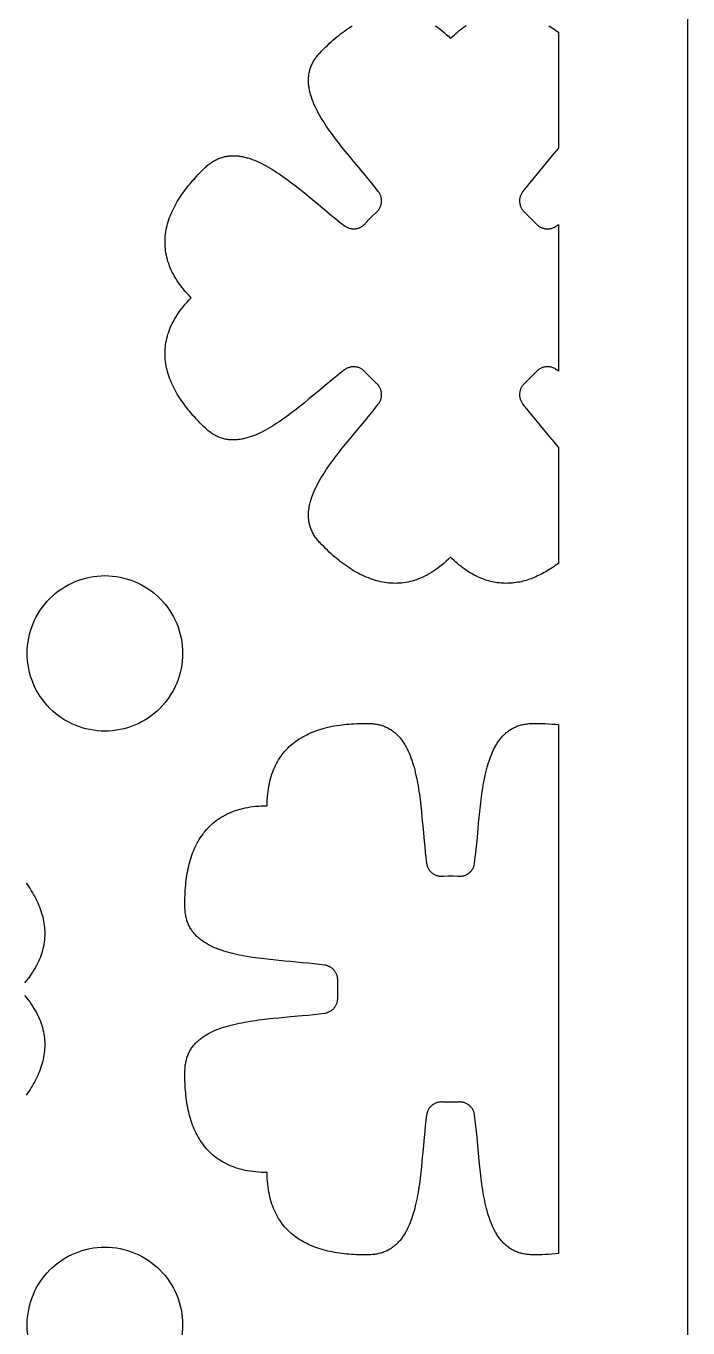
# Model space of a CAD drawing. Extents: x -1268 to 1319, y -900 to 956.
# Drawn here: x -935 to -679, y -398 to 105 of the extents above; entities that cross this region are included whole.
import ezdxf

# ---------------------------------------------------------------- set-up
doc = ezdxf.new("R2010")
doc.units = 0
doc.layers.add('LAYER_1', color=7, linetype='CONTINUOUS')

msp = doc.modelspace()

# ---------------------------------------------------------------- linework, layer by layer
at = {"layer": 'LAYER_1'}
for points in [[(-1129.08, -900), (-679.08, -900), (-679.08, 900), (-1129.08, 900)], [(-841.47, -196.01), (-841.45, -194.86), (-841.41, -193.74), (-841.33, -192.64), (-841.24, -191.57), (-841.12, -190.52), (-840.97, -189.5), (-840.81, -188.5), (-840.61, -187.52), (-840.4, -186.57), (-840.16, -185.64), (-839.9, -184.73), (-839.62, -183.85), (-839.31, -182.99), (-838.99, -182.15), (-838.64, -181.33), (-838.27, -180.54), (-837.88, -179.77), (-837.47, -179.02), (-837.04, -178.29), (-836.59, -177.58), (-836.12, -176.89), (-835.63, -176.23), (-835.13, -175.58), (-834.6, -174.96), (-834.05, -174.35), (-833.49, -173.77), (-832.91, -173.2), (-832.32, -172.66), (-831.7, -172.13), (-831.07, -171.63), (-830.42, -171.14), (-829.76, -170.67), (-829.08, -170.22), (-828.39, -169.79), (-827.68, -169.37), (-826.95, -168.98), (-826.21, -168.6), (-825.46, -168.24), (-824.7, -167.89), (-823.92, -167.57), (-823.12, -167.26), (-822.32, -166.96), (-821.5, -166.69), (-820.67, -166.43), (-819.82, -166.18), (-818.97, -165.95), (-818.1, -165.74), (-817.22, -165.54), (-816.34, -165.36), (-815.44, -165.19), (-814.53, -165.04), (-813.61, -164.9), (-812.69, -164.78), (-811.75, -164.67), (-810.8, -164.57), (-809.85, -164.49), (-808.89, -164.42), (-807.92, -164.36), (-806.94, -164.32), (-805.96, -164.29), (-804.96, -164.27), (-803.97, -164.27), (-802.96, -164.27), (-801.95, -164.29), (-801.47, -164.31), (-801, -164.34), (-800.53, -164.38), (-800.07, -164.43), (-799.62, -164.49), (-799.18, -164.57), (-798.75, -164.65), (-798.32, -164.74), (-797.9, -164.85), (-797.49, -164.96), (-797.09, -165.08), (-796.69, -165.22), (-796.3, -165.36), (-795.92, -165.52), (-795.55, -165.68), (-795.18, -165.85), (-794.82, -166.03), (-794.47, -166.23), (-794.12, -166.43), (-793.78, -166.64), (-793.44, -166.86), (-793.12, -167.08), (-792.8, -167.32), (-792.48, -167.57), (-792.18, -167.82), (-791.87, -168.08), (-791.58, -168.35), (-791.29, -168.63), (-791.01, -168.92), (-790.73, -169.21), (-790.46, -169.52), (-790.19, -169.83), (-789.93, -170.14), (-789.68, -170.47), (-789.43, -170.8), (-789.18, -171.14), (-788.95, -171.49), (-788.71, -171.84), (-788.49, -172.21), (-788.26, -172.57), (-788.05, -172.95), (-787.84, -173.33), (-787.43, -174.11), (-787.04, -174.92), (-786.67, -175.75), (-786.31, -176.6), (-785.98, -177.48), (-785.66, -178.38), (-785.35, -179.3), (-785.07, -180.23), (-784.79, -181.19), (-784.53, -182.16), (-784.29, -183.15), (-784.06, -184.16), (-783.84, -185.18), (-783.63, -186.22), (-783.43, -187.27), (-783.25, -188.33), (-783.07, -189.4), (-782.9, -190.48), (-782.74, -191.57), (-782.59, -192.67), (-782.45, -193.78), (-782.18, -196.01), (-781.94, -198.27), (-781.72, -200.54), (-781.3, -205.08), (-780.89, -209.58), (-780.68, -211.8), (-780.45, -213.98), (-780.21, -216.13), (-780.08, -217.19), (-779.95, -218.23), (-779.9, -218.52), (-779.84, -218.8), (-779.77, -219.07), (-779.69, -219.34), (-779.59, -219.6), (-779.48, -219.85), (-779.36, -220.1), (-779.23, -220.34), (-779.09, -220.57), (-778.94, -220.8), (-778.77, -221.02), (-778.6, -221.23), (-778.42, -221.43), (-778.23, -221.62), (-778.03, -221.8), (-777.83, -221.98), (-777.61, -222.14), (-777.39, -222.29), (-777.16, -222.44), (-776.93, -222.57), (-776.68, -222.69), (-776.44, -222.8), (-776.18, -222.9), (-775.92, -222.99), (-775.66, -223.06), (-775.39, -223.13), (-775.12, -223.18), (-774.84, -223.21), (-774.57, -223.24), (-774.28, -223.25), (-774, -223.24), (-773.71, -223.23), (-773.46, -223.21), (-771.61, -223.13), (-769.75, -223.13), (-767.9, -223.21), (-767.65, -223.23), (-767.36, -223.24), (-767.08, -223.25), (-766.8, -223.24), (-766.52, -223.21), (-766.24, -223.18), (-765.97, -223.13), (-765.7, -223.06), (-765.44, -222.99), (-765.18, -222.9), (-764.93, -222.8), (-764.68, -222.69), (-764.44, -222.57), (-764.2, -222.44), (-763.97, -222.29), (-763.75, -222.14), (-763.54, -221.98), (-763.33, -221.8), (-763.13, -221.62), (-762.94, -221.43), (-762.76, -221.23), (-762.59, -221.02), (-762.43, -220.8), (-762.27, -220.57), (-762.13, -220.34), (-762, -220.1), (-761.88, -219.85), (-761.77, -219.6), (-761.68, -219.34), (-761.59, -219.07), (-761.52, -218.8), (-761.46, -218.52), (-761.41, -218.23), (-761.15, -216.13), (-760.91, -213.98), (-760.69, -211.8), (-760.47, -209.58), (-760.06, -205.08), (-759.86, -202.81), (-759.65, -200.54), (-759.42, -198.27), (-759.18, -196.01), (-758.91, -193.78), (-758.77, -192.67), (-758.62, -191.57), (-758.46, -190.48), (-758.29, -189.4), (-758.12, -188.33), (-757.93, -187.27), (-757.73, -186.22), (-757.53, -185.18), (-757.31, -184.16), (-757.07, -183.15), (-756.83, -182.16), (-756.57, -181.19), (-756.3, -180.23), (-756.01, -179.3), (-755.71, -178.38), (-755.39, -177.48), (-755.05, -176.6), (-754.7, -175.75), (-754.32, -174.92), (-753.93, -174.11), (-753.53, -173.33), (-753.31, -172.95), (-753.1, -172.57), (-752.87, -172.21), (-752.65, -171.84), (-752.41, -171.49), (-752.18, -171.14), (-751.93, -170.8), (-751.69, -170.47), (-751.43, -170.14), (-751.17, -169.83), (-750.91, -169.52), (-750.63, -169.21), (-750.36, -168.92), (-750.07, -168.63), (-749.78, -168.35), (-749.49, -168.08), (-749.19, -167.82), (-748.88, -167.57), (-748.56, -167.32), (-748.24, -167.08), (-747.92, -166.86), (-747.58, -166.64), (-747.24, -166.43), (-746.9, -166.23), (-746.54, -166.03), (-746.18, -165.85), (-745.81, -165.68), (-745.44, -165.52), (-745.06, -165.36), (-744.67, -165.22), (-744.27, -165.08), (-743.87, -164.96), (-743.46, -164.85), (-743.04, -164.74), (-742.61, -164.65), (-742.18, -164.57), (-741.74, -164.49), (-741.29, -164.43), (-740.83, -164.38), (-740.37, -164.34), (-739.89, -164.31), (-739.41, -164.29), (-738.08, -164.27), (-736.75, -164.27), (-735.44, -164.29), (-734.14, -164.33), (-732.86, -164.39), (-731.58, -164.48), (-730.32, -164.59), (-729.08, -164.73), (-729.08, -368.87), (-730.32, -369), (-731.58, -369.11), (-732.86, -369.2), (-734.14, -369.27), (-735.44, -369.31), (-736.75, -369.33), (-738.08, -369.33), (-739.41, -369.3), (-739.89, -369.28), (-740.37, -369.26), (-740.83, -369.22), (-741.29, -369.16), (-741.74, -369.1), (-742.18, -369.03), (-742.61, -368.95), (-743.04, -368.85), (-743.46, -368.75), (-743.87, -368.64), (-744.27, -368.51), (-744.67, -368.38), (-745.06, -368.23), (-745.44, -368.08), (-745.81, -367.92), (-746.18, -367.74), (-746.54, -367.56), (-746.9, -367.37), (-747.24, -367.17), (-747.58, -366.96), (-747.92, -366.74), (-748.24, -366.51), (-748.56, -366.27), (-748.88, -366.03), (-749.19, -365.78), (-749.49, -365.51), (-749.78, -365.24), (-750.07, -364.96), (-750.36, -364.68), (-750.63, -364.38), (-750.91, -364.08), (-751.17, -363.77), (-751.43, -363.45), (-751.69, -363.13), (-751.93, -362.79), (-752.18, -362.45), (-752.41, -362.11), (-752.65, -361.75), (-752.87, -361.39), (-753.1, -361.02), (-753.31, -360.65), (-753.53, -360.27), (-753.93, -359.48), (-754.32, -358.68), (-754.7, -357.85), (-755.05, -356.99), (-755.39, -356.12), (-755.71, -355.22), (-756.01, -354.3), (-756.3, -353.36), (-756.57, -352.41), (-756.83, -351.43), (-757.07, -350.44), (-757.31, -349.44), (-757.53, -348.41), (-757.73, -347.38), (-757.93, -346.33), (-758.12, -345.27), (-758.29, -344.2), (-758.46, -343.12), (-758.62, -342.02), (-758.77, -340.92), (-758.91, -339.82), (-759.18, -337.58), (-759.42, -335.33), (-759.65, -333.06), (-760.06, -328.52), (-760.47, -324.02), (-760.69, -321.8), (-760.91, -319.61), (-761.15, -317.46), (-761.28, -316.41), (-761.41, -315.36), (-761.46, -315.08), (-761.52, -314.8), (-761.59, -314.53), (-761.68, -314.26), (-761.77, -314), (-761.88, -313.74), (-762, -313.5), (-762.13, -313.26), (-762.27, -313.02), (-762.43, -312.8), (-762.59, -312.58), (-762.76, -312.37), (-762.94, -312.17), (-763.13, -311.98), (-763.33, -311.79), (-763.54, -311.62), (-763.75, -311.46), (-763.97, -311.3), (-764.2, -311.16), (-764.44, -311.03), (-764.68, -310.91), (-764.93, -310.8), (-765.18, -310.7), (-765.44, -310.61), (-765.7, -310.53), (-765.97, -310.47), (-766.24, -310.42), (-766.52, -310.38), (-766.8, -310.36), (-767.08, -310.35), (-767.36, -310.35), (-767.65, -310.37), (-773.71, -310.37), (-774, -310.35), (-774.28, -310.35), (-774.57, -310.36), (-774.84, -310.38), (-775.12, -310.42), (-775.39, -310.47), (-775.66, -310.53), (-775.92, -310.61), (-776.18, -310.7), (-776.44, -310.8), (-776.68, -310.91), (-776.93, -311.03), (-777.16, -311.16), (-777.39, -311.3), (-777.61, -311.46), (-777.83, -311.62), (-778.03, -311.79), (-778.23, -311.98), (-778.42, -312.17), (-778.6, -312.37), (-778.77, -312.58), (-778.94, -312.8), (-779.09, -313.02), (-779.23, -313.26), (-779.36, -313.5), (-779.48, -313.74), (-779.59, -314), (-779.69, -314.26), (-779.77, -314.53), (-779.84, -314.8), (-779.9, -315.08), (-779.95, -315.36), (-780.21, -317.46), (-780.45, -319.61), (-780.68, -321.8), (-780.89, -324.02), (-781.3, -328.52), (-781.5, -330.79), (-781.72, -333.06), (-781.94, -335.33), (-782.18, -337.58), (-782.45, -339.82), (-782.59, -340.92), (-782.74, -342.02), (-782.9, -343.12), (-783.07, -344.2), (-783.25, -345.27), (-783.43, -346.33), (-783.63, -347.38), (-783.84, -348.41), (-784.06, -349.44), (-784.29, -350.44), (-784.53, -351.43), (-784.79, -352.41), (-785.07, -353.36), (-785.35, -354.3), (-785.66, -355.22), (-785.98, -356.12), (-786.31, -356.99), (-786.67, -357.85), (-787.04, -358.68), (-787.43, -359.48), (-787.84, -360.27), (-788.05, -360.65), (-788.26, -361.02), (-788.49, -361.39), (-788.71, -361.75), (-788.95, -362.11), (-789.18, -362.45), (-789.43, -362.79), (-789.68, -363.13), (-789.93, -363.45), (-790.19, -363.77), (-790.46, -364.08), (-790.73, -364.38), (-791.01, -364.68), (-791.29, -364.96), (-791.58, -365.24), (-791.87, -365.51), (-792.18, -365.78), (-792.48, -366.03), (-792.8, -366.27), (-793.12, -366.51), (-793.44, -366.74), (-793.78, -366.96), (-794.12, -367.17), (-794.47, -367.37), (-794.82, -367.56), (-795.18, -367.74), (-795.55, -367.92), (-795.92, -368.08), (-796.3, -368.23), (-796.69, -368.38), (-797.09, -368.51), (-797.49, -368.64), (-797.9, -368.75), (-798.32, -368.85), (-798.75, -368.95), (-799.18, -369.03), (-799.62, -369.1), (-800.07, -369.16), (-800.53, -369.22), (-801, -369.26), (-801.47, -369.28), (-801.95, -369.3), (-802.96, -369.32), (-803.97, -369.33), (-804.96, -369.32), (-805.96, -369.31), (-806.94, -369.28), (-807.92, -369.23), (-808.89, -369.18), (-809.85, -369.11), (-810.8, -369.03), (-811.75, -368.93), (-812.69, -368.82), (-813.61, -368.7), (-814.53, -368.56), (-815.44, -368.4), (-816.34, -368.24), (-817.22, -368.05), (-818.1, -367.86), (-818.97, -367.64), (-819.82, -367.41), (-820.67, -367.17), (-821.5, -366.91), (-822.32, -366.63), (-823.12, -366.34), (-823.92, -366.03), (-824.7, -365.7), (-825.46, -365.36), (-826.21, -365), (-826.95, -364.62), (-827.68, -364.22), (-828.39, -363.81), (-829.08, -363.38), (-829.76, -362.93), (-830.42, -362.46), (-831.07, -361.97), (-831.7, -361.46), (-832.32, -360.94), (-832.91, -360.39), (-833.49, -359.83), (-834.05, -359.24), (-834.6, -358.64), (-835.13, -358.01), (-835.63, -357.37), (-836.12, -356.7), (-836.59, -356.02), (-837.04, -355.31), (-837.47, -354.58), (-837.88, -353.83), (-838.27, -353.06), (-838.64, -352.26), (-838.99, -351.45), (-839.31, -350.61), (-839.62, -349.75), (-839.9, -348.87), (-840.16, -347.96), (-840.4, -347.03), (-840.61, -346.08), (-840.81, -345.1), (-840.97, -344.1), (-841.12, -343.08), (-841.24, -342.03), (-841.33, -340.95), (-841.41, -339.86), (-841.45, -338.74), (-841.47, -337.59), (-842.62, -337.57), (-843.74, -337.52), (-844.84, -337.45), (-845.91, -337.36), (-846.96, -337.24), (-847.98, -337.09), (-848.98, -336.92), (-849.96, -336.73), (-850.91, -336.52), (-851.84, -336.28), (-852.75, -336.02), (-853.63, -335.74), (-854.49, -335.43), (-855.33, -335.1), (-856.15, -334.76), (-856.94, -334.39), (-857.71, -334), (-858.46, -333.59), (-859.19, -333.16), (-859.9, -332.71), (-860.59, -332.24), (-861.25, -331.75), (-861.9, -331.24), (-862.52, -330.72), (-863.13, -330.17), (-863.71, -329.61), (-864.27, -329.03), (-864.82, -328.43), (-865.35, -327.82), (-865.85, -327.19), (-866.34, -326.54), (-866.81, -325.88), (-867.26, -325.2), (-867.69, -324.5), (-868.11, -323.8), (-868.5, -323.07), (-868.88, -322.33), (-869.24, -321.58), (-869.59, -320.81), (-869.91, -320.03), (-870.22, -319.24), (-870.51, -318.43), (-870.79, -317.61), (-871.05, -316.78), (-871.3, -315.94), (-871.53, -315.09), (-871.74, -314.22), (-871.94, -313.34), (-872.12, -312.45), (-872.29, -311.56), (-872.44, -310.65), (-872.58, -309.73), (-872.7, -308.8), (-872.81, -307.87), (-872.91, -306.92), (-872.99, -305.97), (-873.06, -305), (-873.12, -304.03), (-873.16, -303.06), (-873.19, -302.07), (-873.21, -301.08), (-873.21, -300.08), (-873.2, -299.08), (-873.18, -298.07), (-873.17, -297.59), (-873.14, -297.11), (-873.1, -296.65), (-873.05, -296.19), (-872.99, -295.74), (-872.91, -295.3), (-872.83, -294.87), (-872.74, -294.44), (-872.63, -294.02), (-872.52, -293.61), (-872.4, -293.21), (-872.26, -292.81), (-872.12, -292.42), (-871.96, -292.04), (-871.8, -291.67), (-871.63, -291.3), (-871.44, -290.94), (-871.25, -290.58), (-871.05, -290.24), (-870.84, -289.9), (-870.62, -289.56), (-870.39, -289.23), (-870.16, -288.91), (-869.91, -288.6), (-869.66, -288.29), (-869.4, -287.99), (-869.13, -287.7), (-868.85, -287.41), (-868.56, -287.12), (-868.27, -286.85), (-867.96, -286.57), (-867.65, -286.31), (-867.33, -286.05), (-867.01, -285.79), (-866.68, -285.55), (-866.34, -285.3), (-865.99, -285.06), (-865.63, -284.83), (-865.27, -284.6), (-864.91, -284.38), (-864.53, -284.17), (-864.15, -283.95), (-863.37, -283.54), (-862.56, -283.15), (-861.73, -282.78), (-860.88, -282.43), (-860, -282.09), (-859.1, -281.77), (-858.18, -281.47), (-857.25, -281.18), (-856.29, -280.91), (-855.32, -280.65), (-854.33, -280.41), (-853.32, -280.17), (-852.3, -279.95), (-851.26, -279.75), (-850.21, -279.55), (-849.15, -279.36), (-848.08, -279.19), (-847, -279.02), (-845.91, -278.86), (-844.81, -278.71), (-843.7, -278.57), (-841.46, -278.3), (-839.21, -278.06), (-836.94, -277.83), (-832.4, -277.41), (-827.9, -277.01), (-825.68, -276.79), (-823.5, -276.57), (-821.35, -276.33), (-820.29, -276.2), (-819.25, -276.06), (-818.96, -276.02), (-818.68, -275.96), (-818.41, -275.89), (-818.14, -275.8), (-817.88, -275.71), (-817.63, -275.6), (-817.38, -275.48), (-817.14, -275.35), (-816.9, -275.2), (-816.68, -275.05), (-816.46, -274.89), (-816.25, -274.72), (-816.05, -274.54), (-815.86, -274.35), (-815.68, -274.15), (-815.5, -273.94), (-815.34, -273.73), (-815.19, -273.51), (-815.04, -273.28), (-814.91, -273.04), (-814.79, -272.8), (-814.68, -272.55), (-814.58, -272.3), (-814.49, -272.04), (-814.42, -271.78), (-814.35, -271.51), (-814.3, -271.24), (-814.27, -270.96), (-814.24, -270.68), (-814.23, -270.4), (-814.24, -270.11), (-814.25, -269.83), (-814.25, -263.77), (-814.24, -263.48), (-814.23, -263.2), (-814.24, -262.91), (-814.27, -262.63), (-814.3, -262.36), (-814.35, -262.09), (-814.42, -261.82), (-814.49, -261.55), (-814.58, -261.3), (-814.68, -261.04), (-814.79, -260.8), (-814.91, -260.55), (-815.04, -260.32), (-815.19, -260.09), (-815.34, -259.87), (-815.5, -259.65), (-815.68, -259.45), (-815.86, -259.25), (-816.05, -259.06), (-816.25, -258.88), (-816.46, -258.71), (-816.68, -258.54), (-816.9, -258.39), (-817.14, -258.25), (-817.38, -258.12), (-817.63, -258), (-817.88, -257.89), (-818.14, -257.79), (-818.41, -257.71), (-818.68, -257.64), (-818.96, -257.58), (-819.25, -257.53), (-821.35, -257.27), (-823.5, -257.03), (-825.68, -256.8), (-827.9, -256.59), (-832.4, -256.18), (-834.67, -255.98), (-836.94, -255.76), (-839.21, -255.54), (-841.46, -255.29), (-843.7, -255.03), (-844.81, -254.89), (-845.91, -254.74), (-847, -254.58), (-848.08, -254.41), (-849.15, -254.23), (-850.21, -254.05), (-851.26, -253.85), (-852.3, -253.64), (-853.32, -253.42), (-854.33, -253.19), (-855.32, -252.95), (-856.29, -252.69), (-857.25, -252.41), (-858.18, -252.13), (-859.1, -251.82), (-860, -251.5), (-860.88, -251.17), (-861.73, -250.81), (-862.56, -250.44), (-863.37, -250.05), (-864.15, -249.64), (-864.53, -249.43), (-864.91, -249.21), (-865.27, -248.99), (-865.63, -248.76), (-865.99, -248.53), (-866.34, -248.29), (-866.68, -248.05), (-867.01, -247.8), (-867.33, -247.55), (-867.65, -247.29), (-867.96, -247.02), (-868.27, -246.75), (-868.56, -246.47), (-868.85, -246.19), (-869.13, -245.9), (-869.4, -245.61), (-869.66, -245.3), (-869.91, -245), (-870.16, -244.68), (-870.39, -244.36), (-870.62, -244.03), (-870.84, -243.7), (-871.05, -243.36), (-871.25, -243.01), (-871.44, -242.66), (-871.63, -242.3), (-871.8, -241.93), (-871.96, -241.56), (-872.12, -241.17), (-872.26, -240.79), (-872.4, -240.39), (-872.52, -239.99), (-872.63, -239.57), (-872.74, -239.16), (-872.83, -238.73), (-872.91, -238.3), (-872.99, -237.85), (-873.05, -237.41), (-873.1, -236.95), (-873.14, -236.48), (-873.17, -236.01), (-873.18, -235.53), (-873.2, -234.52), (-873.21, -233.51), (-873.21, -232.52), (-873.19, -231.52), (-873.16, -230.54), (-873.12, -229.56), (-873.06, -228.59), (-872.99, -227.63), (-872.91, -226.68), (-872.81, -225.73), (-872.7, -224.79), (-872.58, -223.87), (-872.44, -222.95), (-872.29, -222.04), (-872.12, -221.14), (-871.94, -220.25), (-871.74, -219.38), (-871.53, -218.51), (-871.3, -217.66), (-871.05, -216.81), (-870.79, -215.98), (-870.51, -215.16), (-870.22, -214.36), (-869.91, -213.56), (-869.59, -212.78), (-869.24, -212.02), (-868.88, -211.26), (-868.5, -210.53), (-868.11, -209.8), (-867.69, -209.09), (-867.26, -208.4), (-866.81, -207.72), (-866.34, -207.06), (-865.85, -206.41), (-865.35, -205.78), (-864.82, -205.16), (-864.27, -204.57), (-863.71, -203.99), (-863.13, -203.42), (-862.52, -202.88), (-861.9, -202.35), (-861.25, -201.85), (-860.59, -201.36), (-859.9, -200.89), (-859.19, -200.44), (-858.46, -200.01), (-857.71, -199.6), (-856.94, -199.21), (-856.15, -198.84), (-855.33, -198.49), (-854.49, -198.16), (-853.63, -197.86), (-852.75, -197.58), (-851.84, -197.32), (-850.91, -197.08), (-849.96, -196.86), (-848.98, -196.67), (-847.98, -196.5), (-846.96, -196.36), (-845.91, -196.24), (-844.84, -196.14), (-843.74, -196.07), (-842.62, -196.03)]]:
    msp.add_lwpolyline(points, close=True, dxfattribs=at)
for points in [[(-732.75, 104.99), (-732.13, 104.6), (-731.52, 104.2), (-730.9, 103.79), (-730.29, 103.36), (-729.69, 102.93), (-729.08, 102.48), (-729.08, 57.79), (-730.83, 55.64), (-732.6, 53.49), (-736.16, 49.22), (-737.91, 47.1), (-739.63, 45.01), (-740.47, 43.97), (-741.3, 42.94), (-742.1, 41.91), (-742.89, 40.89), (-743.06, 40.66), (-743.22, 40.42), (-743.36, 40.18), (-743.49, 39.93), (-743.6, 39.67), (-743.71, 39.42), (-743.8, 39.16), (-743.88, 38.89), (-743.94, 38.63), (-743.99, 38.36), (-744.03, 38.09), (-744.06, 37.82), (-744.07, 37.55), (-744.07, 37.28), (-744.06, 37.02), (-744.04, 36.75), (-744, 36.48), (-743.95, 36.21), (-743.89, 35.95), (-743.82, 35.69), (-743.74, 35.43), (-743.64, 35.18), (-743.53, 34.93), (-743.41, 34.69), (-743.28, 34.45), (-743.13, 34.21), (-742.97, 33.99), (-742.81, 33.76), (-742.62, 33.55), (-742.43, 33.34), (-742.23, 33.14), (-742.01, 32.95), (-737.73, 28.67), (-737.54, 28.45), (-737.34, 28.25), (-737.13, 28.06), (-736.92, 27.88), (-736.7, 27.71), (-736.47, 27.55), (-736.23, 27.4), (-735.99, 27.27), (-735.75, 27.15), (-735.5, 27.04), (-735.25, 26.94), (-734.99, 26.86), (-734.73, 26.79), (-734.47, 26.73), (-734.2, 26.68), (-733.93, 26.64), (-733.67, 26.62), (-733.4, 26.61), (-733.13, 26.61), (-732.86, 26.62), (-732.59, 26.65), (-732.32, 26.69), (-732.05, 26.74), (-731.79, 26.81), (-731.52, 26.88), (-731.26, 26.97), (-731.01, 27.08), (-730.75, 27.19), (-730.5, 27.32), (-730.26, 27.46), (-730.02, 27.62), (-729.79, 27.79), (-729.08, 28.34), (-729.08, -28.34), (-729.79, -27.79), (-730.02, -27.62), (-730.26, -27.46), (-730.5, -27.32), (-730.75, -27.19), (-731.01, -27.08), (-731.26, -26.97), (-731.52, -26.88), (-731.79, -26.81), (-732.05, -26.74), (-732.32, -26.69), (-732.59, -26.65), (-732.86, -26.62), (-733.13, -26.61), (-733.4, -26.61), (-733.67, -26.62), (-733.93, -26.64), (-734.2, -26.68), (-734.47, -26.73), (-734.73, -26.79), (-734.99, -26.86), (-735.25, -26.94), (-735.5, -27.04), (-735.75, -27.15), (-735.99, -27.27), (-736.23, -27.4), (-736.47, -27.55), (-736.7, -27.71), (-736.92, -27.88), (-737.13, -28.06), (-737.34, -28.25), (-737.54, -28.45), (-737.73, -28.67), (-742.01, -32.95), (-742.23, -33.14), (-742.43, -33.34), (-742.62, -33.55), (-742.81, -33.76), (-742.97, -33.99), (-743.13, -34.21), (-743.28, -34.45), (-743.41, -34.69), (-743.53, -34.93), (-743.64, -35.18), (-743.74, -35.43), (-743.82, -35.69), (-743.89, -35.95), (-743.95, -36.21), (-744, -36.48), (-744.04, -36.75), (-744.06, -37.02), (-744.07, -37.28), (-744.07, -37.55), (-744.06, -37.82), (-744.03, -38.09), (-743.99, -38.36), (-743.94, -38.63), (-743.88, -38.89), (-743.8, -39.16), (-743.71, -39.42), (-743.6, -39.67), (-743.49, -39.93), (-743.36, -40.18), (-743.22, -40.42), (-743.06, -40.66), (-742.89, -40.89), (-742.1, -41.91), (-741.3, -42.94), (-740.47, -43.97), (-739.63, -45.01), (-737.91, -47.1), (-736.16, -49.22), (-732.6, -53.49), (-730.83, -55.64), (-729.95, -56.71), (-729.08, -57.79), (-729.08, -102.48), (-729.69, -102.93), (-730.29, -103.36), (-730.9, -103.79), (-731.52, -104.2), (-732.13, -104.6), (-732.75, -104.99), (-733.36, -105.36), (-733.98, -105.72), (-734.61, -106.07), (-735.23, -106.41), (-735.86, -106.74), (-736.48, -107.05), (-737.11, -107.35), (-737.75, -107.63), (-738.38, -107.9), (-739.01, -108.16), (-739.65, -108.4), (-740.29, -108.63), (-740.93, -108.84), (-741.57, -109.04), (-742.21, -109.22), (-742.85, -109.39), (-743.5, -109.55), (-744.15, -109.68), (-744.8, -109.8), (-745.44, -109.91), (-746.1, -110), (-746.75, -110.07), (-747.4, -110.13), (-748.05, -110.17), (-748.71, -110.19), (-749.37, -110.2), (-750.02, -110.18), (-750.68, -110.15), (-751.34, -110.11), (-752, -110.04), (-752.66, -109.96), (-753.32, -109.86), (-753.98, -109.74), (-754.65, -109.6), (-755.31, -109.44), (-755.98, -109.26), (-756.64, -109.06), (-757.31, -108.85), (-757.97, -108.61), (-758.64, -108.36), (-759.31, -108.08), (-759.97, -107.78), (-760.64, -107.47), (-761.31, -107.13), (-761.98, -106.77), (-762.65, -106.39), (-763.32, -105.99), (-763.99, -105.57), (-764.66, -105.12), (-765.33, -104.66), (-765.99, -104.17), (-766.66, -103.66), (-767.33, -103.12), (-768, -102.57), (-768.67, -101.99), (-769.34, -101.39), (-770.01, -100.76), (-770.68, -100.11), (-771.51, -100.91), (-772.33, -101.67), (-773.16, -102.4), (-773.98, -103.09), (-774.81, -103.74), (-775.64, -104.37), (-776.46, -104.95), (-777.29, -105.51), (-778.11, -106.03), (-778.94, -106.52), (-779.76, -106.98), (-780.59, -107.4), (-781.41, -107.79), (-782.24, -108.16), (-783.06, -108.49), (-783.88, -108.79), (-784.7, -109.06), (-785.52, -109.3), (-786.34, -109.51), (-787.16, -109.69), (-787.98, -109.85), (-788.8, -109.97), (-789.61, -110.07), (-790.42, -110.14), (-791.24, -110.18), (-792.05, -110.2), (-792.86, -110.19), (-793.66, -110.15), (-794.47, -110.09), (-795.28, -110), (-796.08, -109.89), (-796.88, -109.75), (-797.68, -109.59), (-798.47, -109.4), (-799.27, -109.19), (-800.06, -108.96), (-800.85, -108.71), (-801.64, -108.43), (-802.42, -108.13), (-803.21, -107.81), (-803.99, -107.47), (-804.76, -107.1), (-805.54, -106.72), (-806.31, -106.32), (-807.08, -105.89), (-807.84, -105.45), (-808.61, -104.99), (-809.37, -104.51), (-810.13, -104.01), (-810.88, -103.5), (-811.63, -102.96), (-812.38, -102.41), (-813.12, -101.84), (-813.86, -101.26), (-814.6, -100.66), (-815.33, -100.04), (-816.06, -99.41), (-816.78, -98.76), (-817.51, -98.1), (-818.22, -97.43), (-818.94, -96.74), (-819.65, -96.04), (-820.35, -95.32), (-821.05, -94.59), (-821.38, -94.24), (-821.69, -93.88), (-821.99, -93.53), (-822.28, -93.17), (-822.56, -92.81), (-822.82, -92.44), (-823.06, -92.08), (-823.3, -91.71), (-823.52, -91.34), (-823.73, -90.97), (-823.93, -90.6), (-824.12, -90.22), (-824.29, -89.85), (-824.45, -89.47), (-824.6, -89.09), (-824.74, -88.7), (-824.86, -88.32), (-824.98, -87.93), (-825.08, -87.55), (-825.17, -87.16), (-825.25, -86.77), (-825.32, -86.37), (-825.38, -85.98), (-825.43, -85.58), (-825.47, -85.19), (-825.5, -84.79), (-825.52, -84.39), (-825.52, -83.99), (-825.52, -83.58), (-825.51, -83.18), (-825.49, -82.77), (-825.45, -82.36), (-825.41, -81.96), (-825.36, -81.55), (-825.3, -81.14), (-825.24, -80.72), (-825.16, -80.31), (-825.07, -79.89), (-824.98, -79.48), (-824.87, -79.06), (-824.76, -78.64), (-824.64, -78.22), (-824.38, -77.38), (-824.08, -76.53), (-823.76, -75.68), (-823.41, -74.83), (-823.02, -73.97), (-822.61, -73.11), (-822.18, -72.25), (-821.72, -71.38), (-821.24, -70.51), (-820.73, -69.64), (-820.2, -68.77), (-819.66, -67.89), (-819.09, -67.01), (-818.51, -66.13), (-817.9, -65.25), (-817.28, -64.37), (-816.65, -63.49), (-816, -62.61), (-815.34, -61.72), (-814.67, -60.84), (-813.99, -59.95), (-812.6, -58.19), (-811.18, -56.42), (-809.73, -54.66), (-806.82, -51.15), (-803.92, -47.68), (-802.5, -45.96), (-801.12, -44.25), (-799.77, -42.57), (-799.11, -41.73), (-798.47, -40.89), (-798.3, -40.66), (-798.15, -40.42), (-798, -40.18), (-797.87, -39.93), (-797.76, -39.67), (-797.65, -39.42), (-797.56, -39.16), (-797.49, -38.89), (-797.42, -38.63), (-797.37, -38.36), (-797.33, -38.09), (-797.3, -37.82), (-797.29, -37.55), (-797.29, -37.28), (-797.3, -37.02), (-797.32, -36.75), (-797.36, -36.48), (-797.41, -36.21), (-797.47, -35.95), (-797.54, -35.69), (-797.63, -35.43), (-797.72, -35.18), (-797.83, -34.93), (-797.95, -34.69), (-798.09, -34.45), (-798.23, -34.21), (-798.39, -33.99), (-798.56, -33.76), (-798.74, -33.55), (-798.93, -33.34), (-799.13, -33.14), (-799.35, -32.95), (-803.63, -28.67), (-803.82, -28.45), (-804.02, -28.25), (-804.23, -28.06), (-804.44, -27.88), (-804.67, -27.71), (-804.89, -27.55), (-805.13, -27.4), (-805.37, -27.27), (-805.61, -27.15), (-805.86, -27.04), (-806.11, -26.94), (-806.37, -26.86), (-806.63, -26.79), (-806.9, -26.73), (-807.16, -26.68), (-807.43, -26.64), (-807.7, -26.62), (-807.97, -26.61), (-808.24, -26.61), (-808.51, -26.62), (-808.77, -26.65), (-809.04, -26.69), (-809.31, -26.74), (-809.58, -26.81), (-809.84, -26.88), (-810.1, -26.97), (-810.36, -27.08), (-810.61, -27.19), (-810.86, -27.32), (-811.1, -27.46), (-811.34, -27.62), (-811.57, -27.79), (-813.25, -29.09), (-814.94, -30.44), (-816.64, -31.82), (-818.36, -33.24), (-821.83, -36.14), (-823.58, -37.6), (-825.34, -39.05), (-827.1, -40.49), (-828.87, -41.92), (-830.63, -43.31), (-831.52, -43.99), (-832.4, -44.66), (-833.29, -45.32), (-834.17, -45.97), (-835.05, -46.6), (-835.94, -47.22), (-836.82, -47.82), (-837.69, -48.41), (-838.57, -48.98), (-839.45, -49.52), (-840.32, -50.05), (-841.19, -50.56), (-842.06, -51.04), (-842.93, -51.5), (-843.79, -51.93), (-844.65, -52.34), (-845.51, -52.72), (-846.36, -53.08), (-847.21, -53.4), (-848.06, -53.7), (-848.9, -53.96), (-849.32, -54.08), (-849.74, -54.19), (-850.16, -54.3), (-850.57, -54.39), (-850.99, -54.48), (-851.4, -54.55), (-851.82, -54.62), (-852.23, -54.68), (-852.64, -54.73), (-853.05, -54.77), (-853.45, -54.81), (-853.86, -54.83), (-854.26, -54.84), (-854.67, -54.84), (-855.07, -54.83), (-855.47, -54.82), (-855.87, -54.79), (-856.26, -54.75), (-856.66, -54.7), (-857.05, -54.64), (-857.45, -54.57), (-857.84, -54.49), (-858.23, -54.4), (-858.61, -54.3), (-859, -54.18), (-859.38, -54.06), (-859.77, -53.92), (-860.15, -53.77), (-860.53, -53.61), (-860.9, -53.43), (-861.28, -53.25), (-861.65, -53.05), (-862.02, -52.84), (-862.39, -52.62), (-862.76, -52.38), (-863.12, -52.14), (-863.49, -51.87), (-863.85, -51.6), (-864.21, -51.31), (-864.57, -51.01), (-864.92, -50.7), (-865.27, -50.37), (-866, -49.67), (-866.72, -48.96), (-867.42, -48.26), (-868.11, -47.54), (-868.78, -46.82), (-869.44, -46.1), (-870.09, -45.38), (-870.72, -44.65), (-871.34, -43.92), (-871.94, -43.18), (-872.52, -42.44), (-873.09, -41.7), (-873.64, -40.95), (-874.18, -40.2), (-874.69, -39.44), (-875.19, -38.69), (-875.67, -37.93), (-876.13, -37.16), (-876.58, -36.4), (-877, -35.63), (-877.4, -34.86), (-877.79, -34.08), (-878.15, -33.3), (-878.49, -32.52), (-878.81, -31.74), (-879.11, -30.96), (-879.39, -30.17), (-879.64, -29.38), (-879.87, -28.59), (-880.08, -27.79), (-880.27, -27), (-880.43, -26.2), (-880.57, -25.4), (-880.68, -24.59), (-880.77, -23.79), (-880.83, -22.98), (-880.87, -22.18), (-880.88, -21.37), (-880.86, -20.56), (-880.82, -19.74), (-880.75, -18.93), (-880.65, -18.11), (-880.53, -17.3), (-880.37, -16.48), (-880.19, -15.66), (-879.98, -14.84), (-879.74, -14.02), (-879.47, -13.2), (-879.17, -12.38), (-878.84, -11.56), (-878.48, -10.73), (-878.08, -9.91), (-877.66, -9.08), (-877.2, -8.26), (-876.71, -7.43), (-876.19, -6.61), (-875.64, -5.78), (-875.05, -4.96), (-874.42, -4.13), (-873.77, -3.3), (-873.08, -2.48), (-872.35, -1.65), (-871.59, -0.83), (-870.79, 0), (-871.59, 0.83), (-872.35, 1.65), (-873.08, 2.48), (-873.77, 3.3), (-874.42, 4.13), (-875.05, 4.96), (-875.64, 5.78), (-876.19, 6.61), (-876.71, 7.43), (-877.2, 8.26), (-877.66, 9.08), (-878.08, 9.91), (-878.48, 10.73), (-878.84, 11.56), (-879.17, 12.38), (-879.47, 13.2), (-879.74, 14.02), (-879.98, 14.84), (-880.19, 15.66), (-880.37, 16.48), (-880.53, 17.3), (-880.65, 18.11), (-880.75, 18.93), (-880.82, 19.74), (-880.86, 20.56), (-880.88, 21.37), (-880.87, 22.18), (-880.83, 22.98), (-880.77, 23.79), (-880.68, 24.59), (-880.57, 25.4), (-880.43, 26.2), (-880.27, 27), (-880.08, 27.79), (-879.87, 28.59), (-879.64, 29.38), (-879.39, 30.17), (-879.11, 30.96), (-878.81, 31.74), (-878.49, 32.52), (-878.15, 33.3), (-877.79, 34.08), (-877.4, 34.86), (-877, 35.63), (-876.58, 36.4), (-876.13, 37.16), (-875.67, 37.93), (-875.19, 38.69), (-874.69, 39.44), (-874.18, 40.2), (-873.64, 40.95), (-873.09, 41.7), (-872.52, 42.44), (-871.94, 43.18), (-871.34, 43.92), (-870.72, 44.65), (-870.09, 45.38), (-869.44, 46.1), (-868.78, 46.82), (-868.11, 47.54), (-867.42, 48.26), (-866.72, 48.96), (-866, 49.67), (-865.27, 50.37), (-864.92, 50.7), (-864.57, 51.01), (-864.21, 51.31), (-863.85, 51.6), (-863.49, 51.87), (-863.12, 52.14), (-862.76, 52.38), (-862.39, 52.62), (-862.02, 52.84), (-861.65, 53.05), (-861.28, 53.25), (-860.9, 53.43), (-860.53, 53.61), (-860.15, 53.77), (-859.77, 53.92), (-859.38, 54.06), (-859, 54.18), (-858.61, 54.3), (-858.23, 54.4), (-857.84, 54.49), (-857.45, 54.57), (-857.05, 54.64), (-856.66, 54.7), (-856.26, 54.75), (-855.87, 54.79), (-855.47, 54.82), (-855.07, 54.83), (-854.67, 54.84), (-854.26, 54.84), (-853.86, 54.83), (-853.45, 54.81), (-853.05, 54.77), (-852.64, 54.73), (-852.23, 54.68), (-851.82, 54.62), (-851.4, 54.55), (-850.99, 54.48), (-850.57, 54.39), (-850.16, 54.3), (-849.74, 54.19), (-849.32, 54.08), (-848.9, 53.96), (-848.06, 53.7), (-847.21, 53.4), (-846.36, 53.08), (-845.51, 52.72), (-844.65, 52.34), (-843.79, 51.93), (-842.93, 51.5), (-842.06, 51.04), (-841.19, 50.56), (-840.32, 50.05), (-839.45, 49.52), (-838.57, 48.98), (-837.69, 48.41), (-836.82, 47.82), (-835.94, 47.22), (-835.05, 46.6), (-834.17, 45.97), (-833.29, 45.32), (-832.4, 44.66), (-831.52, 43.99), (-830.63, 43.31), (-828.87, 41.92), (-827.1, 40.49), (-825.34, 39.05), (-821.83, 36.14), (-818.36, 33.24), (-816.64, 31.82), (-814.94, 30.44), (-813.25, 29.09), (-812.41, 28.43), (-811.57, 27.79), (-811.34, 27.62), (-811.1, 27.46), (-810.86, 27.32), (-810.61, 27.19), (-810.36, 27.08), (-810.1, 26.97), (-809.84, 26.88), (-809.58, 26.81), (-809.31, 26.74), (-809.04, 26.69), (-808.77, 26.65), (-808.51, 26.62), (-808.24, 26.61), (-807.97, 26.61), (-807.7, 26.62), (-807.43, 26.64), (-807.16, 26.68), (-806.9, 26.73), (-806.63, 26.79), (-806.37, 26.86), (-806.11, 26.94), (-805.86, 27.04), (-805.61, 27.15), (-805.37, 27.27), (-805.13, 27.4), (-804.89, 27.55), (-804.67, 27.71), (-804.44, 27.88), (-804.23, 28.06), (-804.02, 28.25), (-803.82, 28.45), (-803.63, 28.67), (-803.47, 28.86), (-802.22, 30.22), (-800.91, 31.54), (-799.54, 32.79), (-799.35, 32.95), (-799.13, 33.14), (-798.93, 33.34), (-798.74, 33.55), (-798.56, 33.76), (-798.39, 33.99), (-798.23, 34.21), (-798.09, 34.45), (-797.95, 34.69), (-797.83, 34.93), (-797.72, 35.18), (-797.63, 35.43), (-797.54, 35.69), (-797.47, 35.95), (-797.41, 36.21), (-797.36, 36.48), (-797.32, 36.75), (-797.3, 37.02), (-797.29, 37.28), (-797.29, 37.55), (-797.3, 37.82), (-797.33, 38.09), (-797.37, 38.36), (-797.42, 38.63), (-797.49, 38.89), (-797.56, 39.16), (-797.65, 39.42), (-797.76, 39.67), (-797.87, 39.93), (-798, 40.18), (-798.15, 40.42), (-798.3, 40.66), (-798.47, 40.89), (-799.77, 42.57), (-801.12, 44.25), (-802.5, 45.96), (-803.92, 47.68), (-806.82, 51.15), (-808.28, 52.9), (-809.73, 54.66), (-811.18, 56.42), (-812.6, 58.19), (-813.99, 59.95), (-814.67, 60.84), (-815.34, 61.72), (-816, 62.61), (-816.65, 63.49), (-817.28, 64.37), (-817.9, 65.25), (-818.51, 66.13), (-819.09, 67.01), (-819.66, 67.89), (-820.2, 68.77), (-820.73, 69.64), (-821.24, 70.51), (-821.72, 71.38), (-822.18, 72.25), (-822.61, 73.11), (-823.02, 73.97), (-823.41, 74.83), (-823.76, 75.68), (-824.08, 76.53), (-824.38, 77.38), (-824.64, 78.22), (-824.76, 78.64), (-824.87, 79.06), (-824.98, 79.48), (-825.07, 79.89), (-825.16, 80.31), (-825.24, 80.72), (-825.3, 81.14), (-825.36, 81.55), (-825.41, 81.96), (-825.45, 82.36), (-825.49, 82.77), (-825.51, 83.18), (-825.52, 83.58), (-825.52, 83.99), (-825.52, 84.39), (-825.5, 84.79), (-825.47, 85.19), (-825.43, 85.58), (-825.38, 85.98), (-825.32, 86.37), (-825.25, 86.77), (-825.17, 87.16), (-825.08, 87.55), (-824.98, 87.93), (-824.86, 88.32), (-824.74, 88.7), (-824.6, 89.09), (-824.45, 89.47), (-824.29, 89.85), (-824.12, 90.22), (-823.93, 90.6), (-823.73, 90.97), (-823.52, 91.34), (-823.3, 91.71), (-823.06, 92.08), (-822.82, 92.44), (-822.56, 92.81), (-822.28, 93.17), (-821.99, 93.53), (-821.69, 93.88), (-821.38, 94.24), (-821.05, 94.59), (-820.35, 95.32), (-819.65, 96.04), (-818.94, 96.74), (-818.22, 97.43), (-817.51, 98.1), (-816.78, 98.76), (-816.06, 99.41), (-815.33, 100.04), (-814.6, 100.66), (-813.86, 101.26), (-813.12, 101.84), (-812.38, 102.41), (-811.63, 102.96), (-810.88, 103.5), (-810.13, 104.01), (-809.37, 104.51), (-808.61, 104.99)], [(-776.46, 104.95), (-775.64, 104.37), (-774.81, 103.74), (-773.98, 103.09), (-773.16, 102.4), (-772.33, 101.67), (-771.51, 100.91), (-770.68, 100.11), (-770.01, 100.76), (-769.34, 101.39), (-768.67, 101.99), (-768, 102.57), (-767.33, 103.12), (-766.66, 103.66), (-765.99, 104.17), (-765.33, 104.66), (-764.66, 105.12)], [(-934.52, -225.85), (-933.98, -226.6), (-933.47, -227.35), (-932.97, -228.11), (-932.49, -228.87), (-932.03, -229.63), (-931.58, -230.4), (-931.16, -231.17), (-930.76, -231.94), (-930.37, -232.72), (-930.01, -233.49), (-929.67, -234.27), (-929.35, -235.06), (-929.05, -235.84), (-928.77, -236.63), (-928.52, -237.42), (-928.29, -238.21), (-928.08, -239.01), (-927.89, -239.8), (-927.73, -240.6), (-927.59, -241.4), (-927.48, -242.2), (-927.39, -243.01), (-927.33, -243.81), (-927.29, -244.62), (-927.28, -245.43), (-927.3, -246.24), (-927.34, -247.05), (-927.41, -247.87), (-927.51, -248.68), (-927.63, -249.5), (-927.79, -250.32), (-927.97, -251.14), (-928.18, -251.95), (-928.42, -252.78), (-928.69, -253.6), (-928.99, -254.42), (-929.32, -255.24), (-929.68, -256.07), (-930.08, -256.89), (-930.5, -257.71), (-930.96, -258.54), (-931.45, -259.36), (-931.97, -260.19), (-932.52, -261.02), (-933.11, -261.84), (-933.74, -262.67), (-934.39, -263.49), (-935.08, -264.32)], [(-935.08, -269.28), (-934.39, -270.1), (-933.74, -270.93), (-933.11, -271.75), (-932.52, -272.58), (-931.97, -273.41), (-931.45, -274.23), (-930.96, -275.06), (-930.5, -275.88), (-930.08, -276.71), (-929.68, -277.53), (-929.32, -278.35), (-928.99, -279.18), (-928.69, -280), (-928.42, -280.82), (-928.18, -281.64), (-927.97, -282.46), (-927.79, -283.28), (-927.63, -284.1), (-927.51, -284.91), (-927.41, -285.73), (-927.34, -286.54), (-927.3, -287.35), (-927.28, -288.16), (-927.29, -288.97), (-927.33, -289.78), (-927.39, -290.59), (-927.48, -291.39), (-927.59, -292.19), (-927.73, -293), (-927.89, -293.79), (-928.08, -294.59), (-928.29, -295.38), (-928.52, -296.18), (-928.77, -296.97), (-929.05, -297.75), (-929.35, -298.54), (-929.67, -299.32), (-930.01, -300.1), (-930.37, -300.88), (-930.76, -301.65), (-931.16, -302.43), (-931.58, -303.2), (-932.03, -303.96), (-932.49, -304.73), (-932.97, -305.49), (-933.47, -306.24), (-933.98, -307), (-934.52, -307.75)]]:
    msp.add_lwpolyline(points, dxfattribs=at)
for points in [[(-904.08, -107.23, -0.414214), (-874.08, -137.23, -0.414214), (-904.08, -167.23, -0.414214), (-934.08, -137.23, -0.414214)], [(-904.08, -366.36, -0.414214), (-874.08, -396.36, -0.414214), (-904.08, -426.36, -0.414214), (-934.08, -396.36, -0.414214)]]:
    msp.add_lwpolyline(points, format="xyb", close=True, dxfattribs=at)

doc.saveas('drawing.dxf')
